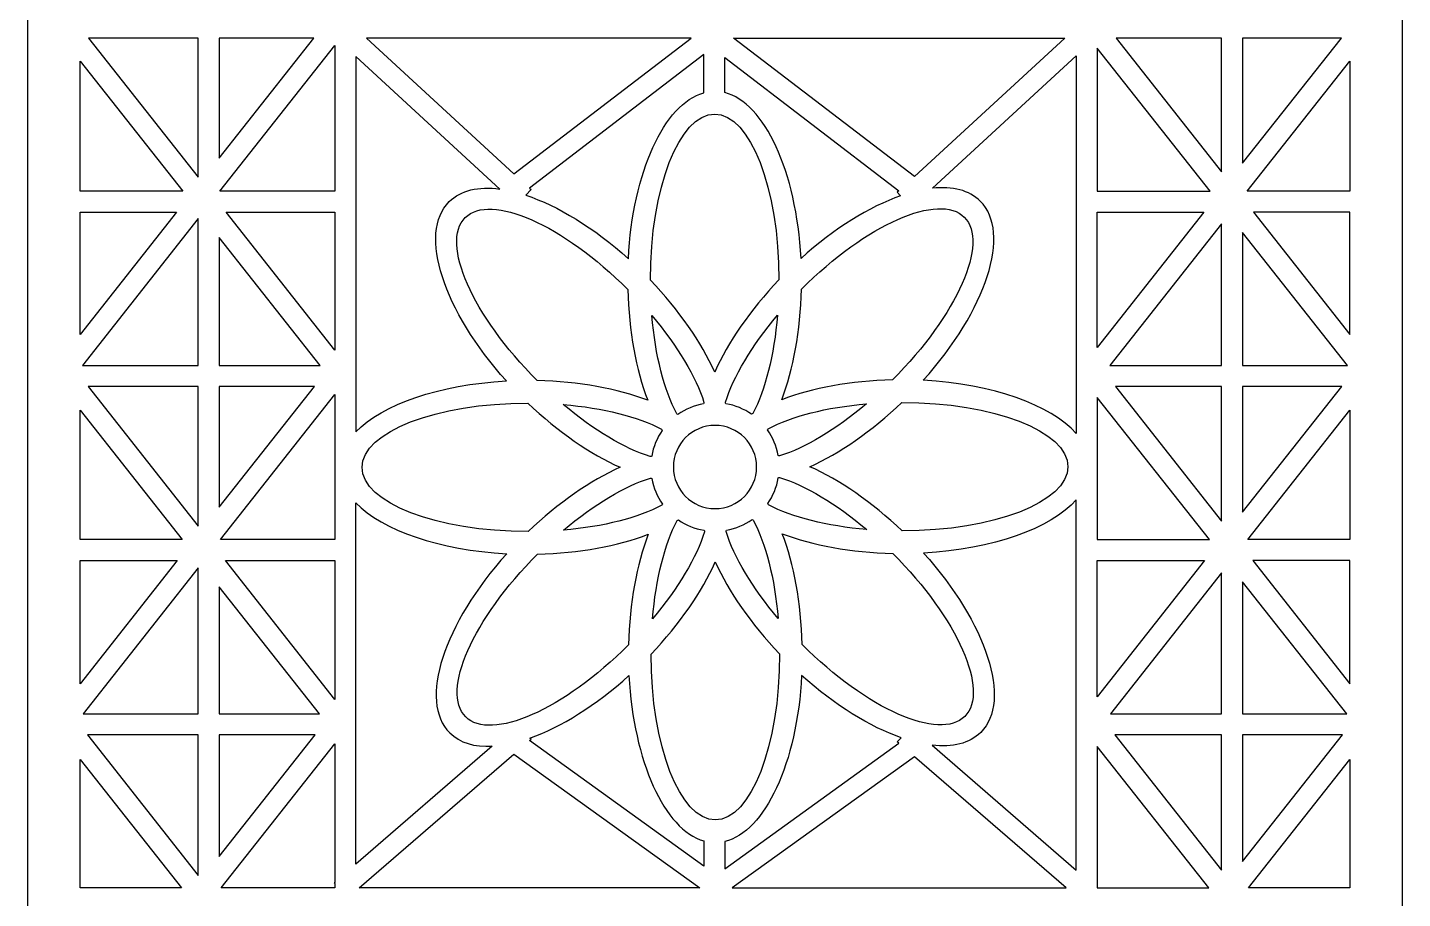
# Model space of a CAD drawing. Header units: centimetres. Extents: x -20.7 to -16.1, y -9 to 9.
# Drawn here: x -20.749 to -16.085, y -5.922 to -2.968 of the extents above; entities that cross this region are included whole.
import ezdxf

# ---------------------------------------------------------------- set-up
doc = ezdxf.new("R2010")
doc.units = ezdxf.units.CM
doc.header["$MEASUREMENT"] = 0
doc.layers.add('layer 1', color=7, linetype='Continuous')

msp = doc.modelspace()

# ---------------------------------------------------------------- linework, layer by layer
at = {"layer": 'layer 1', "color": 250}
for points, knots in [([(-16.08508, 9.00077), (-16.08508, 9.00077), (-16.08508, -9.00021), (-16.08508, -9.00021), (-16.08508, -9.00021), (-16.08508, -9.00021), (-20.7487, -9.00021), (-20.7487, -9.00021), (-20.7487, -9.00021), (-20.7487, -9.00021), (-20.7487, 9.00077), (-20.7487, 9.00077), (-20.7487, 9.00077), (-20.7487, 9.00077), (-16.08508, 9.00077), (-16.08508, 9.00077)], [0, 0, 0, 0, 0.2, 0.2, 0.2, 0.2, 0.4, 0.4, 0.4, 0.4, 0.6, 0.6, 0.6, 0.6, 1, 1, 1, 1]), ([(-20.16947, -3.00384), (-20.16947, -3.00384), (-20.16947, -3.47517), (-20.16947, -3.47517), (-20.16947, -3.47517), (-20.16947, -3.47517), (-20.54132, -3.00384), (-20.54132, -3.00384), (-20.54132, -3.00384), (-20.54132, -3.00384), (-20.16947, -3.00384), (-20.16947, -3.00384)], [0, 0, 0, 0, 0.25, 0.25, 0.25, 0.25, 0.5, 0.5, 0.5, 0.5, 1, 1, 1, 1]), ([(-20.09818, -3.41094), (-20.09818, -3.41094), (-20.09818, -3.00384), (-20.09818, -3.00384), (-20.09818, -3.00384), (-20.09818, -3.00384), (-19.77701, -3.00384), (-19.77701, -3.00384), (-19.77701, -3.00384), (-19.77701, -3.00384), (-20.09818, -3.41094), (-20.09818, -3.41094)], [0, 0, 0, 0, 0.25, 0.25, 0.25, 0.25, 0.5, 0.5, 0.5, 0.5, 1, 1, 1, 1]), ([(-20.096, -3.52328), (-20.096, -3.52328), (-19.70608, -3.52328), (-19.70608, -3.52328), (-19.70608, -3.52328), (-19.70608, -3.52328), (-19.70608, -3.02904), (-19.70608, -3.02904), (-19.70608, -3.02904), (-19.70608, -3.02904), (-20.096, -3.52328), (-20.096, -3.52328)], [0, 0, 0, 0, 0.25, 0.25, 0.25, 0.25, 0.5, 0.5, 0.5, 0.5, 1, 1, 1, 1]), ([(-18.49773, -3.00384), (-18.49773, -3.00384), (-19.09892, -3.46397), (-19.09892, -3.46397), (-19.09892, -3.46397), (-19.09892, -3.46397), (-19.59913, -3.00384), (-19.59913, -3.00384), (-19.59913, -3.00384), (-19.59913, -3.00384), (-18.49773, -3.00384), (-18.49773, -3.00384)], [0, 0, 0, 0, 0.25, 0.25, 0.25, 0.25, 0.5, 0.5, 0.5, 0.5, 1, 1, 1, 1]), ([(-18.35377, -3.00384), (-18.35377, -3.00384), (-17.74026, -3.47339), (-17.74026, -3.47339), (-17.74026, -3.47339), (-17.74026, -3.47339), (-17.2298, -3.00384), (-17.2298, -3.00384), (-17.2298, -3.00384), (-17.2298, -3.00384), (-18.35377, -3.00384), (-18.35377, -3.00384)], [0, 0, 0, 0, 0.25, 0.25, 0.25, 0.25, 0.5, 0.5, 0.5, 0.5, 1, 1, 1, 1]), ([(-16.69849, -3.00384), (-16.69849, -3.00384), (-16.69849, -3.45798), (-16.69849, -3.45798), (-16.69849, -3.45798), (-16.69849, -3.45798), (-17.05678, -3.00384), (-17.05678, -3.00384), (-17.05678, -3.00384), (-17.05678, -3.00384), (-16.92692, -3.00384), (-16.92692, -3.00384), (-16.92692, -3.00384), (-16.92692, -3.00384), (-16.69849, -3.00384), (-16.69849, -3.00384)], [0, 0, 0, 0, 0.2, 0.2, 0.2, 0.2, 0.4, 0.4, 0.4, 0.4, 0.6, 0.6, 0.6, 0.6, 1, 1, 1, 1]), ([(-16.6272, -3.42813), (-16.6272, -3.42813), (-16.6272, -3.00384), (-16.6272, -3.00384), (-16.6272, -3.00384), (-16.6272, -3.00384), (-16.29247, -3.00384), (-16.29247, -3.00384), (-16.29247, -3.00384), (-16.29247, -3.00384), (-16.6272, -3.42813), (-16.6272, -3.42813)], [0, 0, 0, 0, 0.25, 0.25, 0.25, 0.25, 0.5, 0.5, 0.5, 0.5, 1, 1, 1, 1]), ([(-19.63479, -3.06699), (-19.63479, -3.06699), (-19.14676, -3.51591), (-19.14676, -3.51591), (-19.14676, -3.51591), (-19.21893, -3.50638), (-19.27911, -3.51952), (-19.31831, -3.55872), (-19.31831, -3.55872), (-19.42542, -3.66583), (-19.33823, -3.92952), (-19.1243, -4.16688), (-19.1243, -4.16688), (-19.35254, -4.17889), (-19.54431, -4.24627), (-19.63479, -4.33914), (-19.63479, -4.33914), (-19.63479, -4.33914), (-19.63479, -3.06699), (-19.63479, -3.06699)], [0, 0, 0, 0, 0.1666667, 0.1666667, 0.1666667, 0.1666667, 0.3333333, 0.3333333, 0.3333333, 0.3333333, 0.5, 0.5, 0.5, 0.5, 0.6666667, 0.6666667, 0.6666667, 0.6666667, 1, 1, 1, 1]), ([(-19.04617, -3.51249), (-19.04617, -3.51249), (-18.4553, -3.06026), (-18.4553, -3.06026), (-18.4553, -3.06026), (-18.4553, -3.06026), (-18.4553, -3.19001), (-18.4553, -3.19001), (-18.4553, -3.19001), (-18.58953, -3.22684), (-18.69565, -3.45963), (-18.71083, -3.75211), (-18.71083, -3.75211), (-18.82767, -3.64695), (-18.95084, -3.57252), (-19.05854, -3.53684), (-19.05854, -3.53684), (-19.05854, -3.53684), (-19.04068, -3.51755), (-19.04068, -3.51755), (-19.04068, -3.51755), (-19.04068, -3.51755), (-19.04617, -3.51249), (-19.04617, -3.51249)], [0, 0, 0, 0, 0.1428571, 0.1428571, 0.1428571, 0.1428571, 0.2857143, 0.2857143, 0.2857143, 0.2857143, 0.4285714, 0.4285714, 0.4285714, 0.4285714, 0.5714286, 0.5714286, 0.5714286, 0.5714286, 0.7142857, 0.7142857, 0.7142857, 0.7142857, 1, 1, 1, 1]), ([(-17.79301, -3.52192), (-17.79301, -3.52192), (-18.38401, -3.06959), (-18.38401, -3.06959), (-18.38401, -3.06959), (-18.38401, -3.06959), (-18.38401, -3.18912), (-18.38401, -3.18912), (-18.38401, -3.18912), (-18.24834, -3.22293), (-18.14067, -3.45672), (-18.12518, -3.75119), (-18.12518, -3.75119), (-18.01197, -3.64915), (-17.89277, -3.57597), (-17.78743, -3.53894), (-17.78743, -3.53894), (-17.78743, -3.53894), (-17.79851, -3.52697), (-17.79851, -3.52697), (-17.79851, -3.52697), (-17.79851, -3.52697), (-17.79301, -3.52192), (-17.79301, -3.52192)], [0, 0, 0, 0, 0.1428571, 0.1428571, 0.1428571, 0.1428571, 0.2857143, 0.2857143, 0.2857143, 0.2857143, 0.4285714, 0.4285714, 0.4285714, 0.4285714, 0.5714286, 0.5714286, 0.5714286, 0.5714286, 0.7142857, 0.7142857, 0.7142857, 0.7142857, 1, 1, 1, 1]), ([(-17.19174, -3.06478), (-17.19174, -3.06478), (-17.6793, -3.51326), (-17.6793, -3.51326), (-17.6793, -3.51326), (-17.61124, -3.50602), (-17.55452, -3.51967), (-17.51702, -3.55718), (-17.51702, -3.55718), (-17.41001, -3.66419), (-17.49693, -3.92747), (-17.7104, -4.16465), (-17.7104, -4.16465), (-17.47547, -4.17685), (-17.27903, -4.24772), (-17.19174, -4.3447), (-17.19174, -4.3447), (-17.19174, -4.3447), (-17.19174, -3.06478), (-17.19174, -3.06478)], [0, 0, 0, 0, 0.1666667, 0.1666667, 0.1666667, 0.1666667, 0.3333333, 0.3333333, 0.3333333, 0.3333333, 0.5, 0.5, 0.5, 0.5, 0.6666667, 0.6666667, 0.6666667, 0.6666667, 1, 1, 1, 1]), ([(-17.12045, -3.03824), (-17.12045, -3.03824), (-16.73779, -3.52328), (-16.73779, -3.52328), (-16.73779, -3.52328), (-16.73779, -3.52328), (-17.12045, -3.52328), (-17.12045, -3.52328), (-17.12045, -3.52328), (-17.12045, -3.52328), (-17.12045, -3.03824), (-17.12045, -3.03824)], [0, 0, 0, 0, 0.25, 0.25, 0.25, 0.25, 0.5, 0.5, 0.5, 0.5, 1, 1, 1, 1]), ([(-20.57047, -3.52328), (-20.57047, -3.52328), (-20.22233, -3.52328), (-20.22233, -3.52328), (-20.22233, -3.52328), (-20.22233, -3.52328), (-20.57047, -3.08198), (-20.57047, -3.08198), (-20.57047, -3.08198), (-20.57047, -3.08198), (-20.57047, -3.52328), (-20.57047, -3.52328)], [0, 0, 0, 0, 0.25, 0.25, 0.25, 0.25, 0.5, 0.5, 0.5, 0.5, 1, 1, 1, 1]), ([(-16.26331, -3.08199), (-16.26331, -3.08199), (-16.61146, -3.52328), (-16.61146, -3.52328), (-16.61146, -3.52328), (-16.61146, -3.52328), (-16.26331, -3.52328), (-16.26331, -3.52328), (-16.26331, -3.52328), (-16.26331, -3.52328), (-16.26331, -3.08199), (-16.26331, -3.08199)], [0, 0, 0, 0, 0.25, 0.25, 0.25, 0.25, 0.5, 0.5, 0.5, 0.5, 1, 1, 1, 1]), ([(-18.63598, -3.82472), (-18.53776, -3.92736), (-18.46322, -4.03652), (-18.41799, -4.13693), (-18.41799, -4.13693), (-18.37295, -4.03631), (-18.2984, -3.92682), (-18.19999, -3.82385), (-18.19999, -3.82385), (-18.20012, -3.51334), (-18.29769, -3.26164), (-18.41798, -3.26164), (-18.41798, -3.26164), (-18.53836, -3.26164), (-18.63598, -3.51368), (-18.63598, -3.82447), (-18.63598, -3.82447), (-18.63598, -3.82447), (-18.63598, -3.82472), (-18.63598, -3.82472)], [0, 0, 0, 0, 0.1666667, 0.1666667, 0.1666667, 0.1666667, 0.3333333, 0.3333333, 0.3333333, 0.3333333, 0.5, 0.5, 0.5, 0.5, 0.6666667, 0.6666667, 0.6666667, 0.6666667, 1, 1, 1, 1]), ([(-19.02002, -4.1653), (-18.87801, -4.16842), (-18.74811, -4.1929), (-18.64513, -4.23192), (-18.64513, -4.23192), (-18.68442, -4.12892), (-18.70913, -3.99878), (-18.71236, -3.85639), (-18.71236, -3.85639), (-18.93201, -3.63692), (-19.17898, -3.52793), (-19.26404, -3.61299), (-19.26404, -3.61299), (-19.34916, -3.69811), (-19.23997, -3.94535), (-19.02021, -4.16511), (-19.02021, -4.16511), (-19.02021, -4.16511), (-19.02002, -4.1653), (-19.02002, -4.1653)], [0, 0, 0, 0, 0.1666667, 0.1666667, 0.1666667, 0.1666667, 0.3333333, 0.3333333, 0.3333333, 0.3333333, 0.5, 0.5, 0.5, 0.5, 0.6666667, 0.6666667, 0.6666667, 0.6666667, 1, 1, 1, 1]), ([(-18.12359, -3.85547), (-18.12672, -3.99748), (-18.15119, -4.12738), (-18.19021, -4.23036), (-18.19021, -4.23036), (-18.08721, -4.19107), (-17.95708, -4.16636), (-17.81468, -4.16313), (-17.81468, -4.16313), (-17.59522, -3.94348), (-17.48623, -3.69651), (-17.57129, -3.61145), (-17.57129, -3.61145), (-17.6564, -3.52633), (-17.90365, -3.63552), (-18.12341, -3.85528), (-18.12341, -3.85528), (-18.12341, -3.85528), (-18.12359, -3.85547), (-18.12359, -3.85547)], [0, 0, 0, 0, 0.1666667, 0.1666667, 0.1666667, 0.1666667, 0.3333333, 0.3333333, 0.3333333, 0.3333333, 0.5, 0.5, 0.5, 0.5, 0.6666667, 0.6666667, 0.6666667, 0.6666667, 1, 1, 1, 1]), ([(-20.24305, -3.59457), (-20.24305, -3.59457), (-20.57047, -3.59457), (-20.57047, -3.59457), (-20.57047, -3.59457), (-20.57047, -3.59457), (-20.57047, -4.00959), (-20.57047, -4.00959), (-20.57047, -4.00959), (-20.57047, -4.00959), (-20.24305, -3.59457), (-20.24305, -3.59457)], [0, 0, 0, 0, 0.25, 0.25, 0.25, 0.25, 0.5, 0.5, 0.5, 0.5, 1, 1, 1, 1]), ([(-20.16947, -3.61641), (-20.16947, -3.61641), (-20.16947, -4.114), (-20.16947, -4.114), (-20.16947, -4.114), (-20.16947, -4.114), (-20.56204, -4.114), (-20.56204, -4.114), (-20.56204, -4.114), (-20.56204, -4.114), (-20.16947, -3.61641), (-20.16947, -3.61641)], [0, 0, 0, 0, 0.25, 0.25, 0.25, 0.25, 0.5, 0.5, 0.5, 0.5, 1, 1, 1, 1]), ([(-19.70608, -3.59457), (-19.70608, -3.59457), (-20.07528, -3.59457), (-20.07528, -3.59457), (-20.07528, -3.59457), (-20.07528, -3.59457), (-19.70608, -4.06254), (-19.70608, -4.06254), (-19.70608, -4.06254), (-19.70608, -4.06254), (-19.70608, -3.59457), (-19.70608, -3.59457)], [0, 0, 0, 0, 0.25, 0.25, 0.25, 0.25, 0.5, 0.5, 0.5, 0.5, 1, 1, 1, 1]), ([(-17.12045, -4.05334), (-17.12045, -4.05334), (-16.75851, -3.59457), (-16.75851, -3.59457), (-16.75851, -3.59457), (-16.75851, -3.59457), (-17.12045, -3.59457), (-17.12045, -3.59457), (-17.12045, -3.59457), (-17.12045, -3.59457), (-17.12045, -4.05334), (-17.12045, -4.05334)], [0, 0, 0, 0, 0.25, 0.25, 0.25, 0.25, 0.5, 0.5, 0.5, 0.5, 1, 1, 1, 1]), ([(-16.69849, -3.6336), (-16.69849, -3.6336), (-16.69849, -4.114), (-16.69849, -4.114), (-16.69849, -4.114), (-16.69849, -4.114), (-17.0775, -4.114), (-17.0775, -4.114), (-17.0775, -4.114), (-17.0775, -4.114), (-16.69849, -3.6336), (-16.69849, -3.6336)], [0, 0, 0, 0, 0.25, 0.25, 0.25, 0.25, 0.5, 0.5, 0.5, 0.5, 1, 1, 1, 1]), ([(-16.26331, -4.00959), (-16.26331, -4.00959), (-16.59074, -3.59457), (-16.59074, -3.59457), (-16.59074, -3.59457), (-16.59074, -3.59457), (-16.26331, -3.59457), (-16.26331, -3.59457), (-16.26331, -3.59457), (-16.26331, -3.59457), (-16.26331, -4.00959), (-16.26331, -4.00959)], [0, 0, 0, 0, 0.25, 0.25, 0.25, 0.25, 0.5, 0.5, 0.5, 0.5, 1, 1, 1, 1]), ([(-20.09818, -4.114), (-20.09818, -4.114), (-20.09818, -3.68063), (-20.09818, -3.68063), (-20.09818, -3.68063), (-20.09818, -3.68063), (-19.75629, -4.114), (-19.75629, -4.114), (-19.75629, -4.114), (-19.75629, -4.114), (-20.09818, -4.114), (-20.09818, -4.114)], [0, 0, 0, 0, 0.25, 0.25, 0.25, 0.25, 0.5, 0.5, 0.5, 0.5, 1, 1, 1, 1]), ([(-16.6272, -4.114), (-16.6272, -4.114), (-16.6272, -3.66344), (-16.6272, -3.66344), (-16.6272, -3.66344), (-16.6272, -3.66344), (-16.27175, -4.114), (-16.27175, -4.114), (-16.27175, -4.114), (-16.27175, -4.114), (-16.6272, -4.114), (-16.6272, -4.114)], [0, 0, 0, 0, 0.25, 0.25, 0.25, 0.25, 0.5, 0.5, 0.5, 0.5, 1, 1, 1, 1]), ([(-18.54276, -4.28079), (-18.51722, -4.26268), (-18.48761, -4.24993), (-18.45558, -4.24418), (-18.45558, -4.24418), (-18.45519, -4.2426), (-18.4548, -4.24101), (-18.45439, -4.23942), (-18.45439, -4.23942), (-18.48133, -4.15338), (-18.543, -4.0488), (-18.63097, -3.94475), (-18.63097, -3.94475), (-18.61949, -4.08088), (-18.58891, -4.19861), (-18.54686, -4.27834), (-18.54686, -4.27834), (-18.54548, -4.27915), (-18.54412, -4.27997), (-18.54276, -4.28079)], [0, 0, 0, 0, 0.1666667, 0.1666667, 0.1666667, 0.1666667, 0.3333333, 0.3333333, 0.3333333, 0.3333333, 0.5, 0.5, 0.5, 0.5, 0.6666667, 0.6666667, 0.6666667, 0.6666667, 1, 1, 1, 1]), ([(-18.38016, -4.24385), (-18.34807, -4.24931), (-18.31836, -4.26178), (-18.29268, -4.27964), (-18.29268, -4.27964), (-18.29127, -4.27879), (-18.28985, -4.27793), (-18.28842, -4.27708), (-18.28842, -4.27708), (-18.24663, -4.1972), (-18.21629, -4.07964), (-18.20492, -3.94387), (-18.20492, -3.94387), (-18.29306, -4.04825), (-18.35469, -4.15312), (-18.38133, -4.23924), (-18.38133, -4.23924), (-18.38093, -4.24078), (-18.38054, -4.24232), (-18.38016, -4.24385)], [0, 0, 0, 0, 0.1666667, 0.1666667, 0.1666667, 0.1666667, 0.3333333, 0.3333333, 0.3333333, 0.3333333, 0.5, 0.5, 0.5, 0.5, 0.6666667, 0.6666667, 0.6666667, 0.6666667, 1, 1, 1, 1]), ([(-20.16947, -4.18529), (-20.16947, -4.18529), (-20.16947, -4.65933), (-20.16947, -4.65933), (-20.16947, -4.65933), (-20.16947, -4.65933), (-20.54346, -4.18529), (-20.54346, -4.18529), (-20.54346, -4.18529), (-20.54346, -4.18529), (-20.16947, -4.18529), (-20.16947, -4.18529)], [0, 0, 0, 0, 0.25, 0.25, 0.25, 0.25, 0.5, 0.5, 0.5, 0.5, 1, 1, 1, 1]), ([(-20.09818, -4.59511), (-20.09818, -4.59511), (-20.09818, -4.18529), (-20.09818, -4.18529), (-20.09818, -4.18529), (-20.09818, -4.18529), (-19.77487, -4.18529), (-19.77487, -4.18529), (-19.77487, -4.18529), (-19.77487, -4.18529), (-20.09818, -4.59511), (-20.09818, -4.59511)], [0, 0, 0, 0, 0.25, 0.25, 0.25, 0.25, 0.5, 0.5, 0.5, 0.5, 1, 1, 1, 1]), ([(-16.69849, -4.18529), (-16.69849, -4.18529), (-16.69849, -4.64214), (-16.69849, -4.64214), (-16.69849, -4.64214), (-16.69849, -4.64214), (-17.05892, -4.18529), (-17.05892, -4.18529), (-17.05892, -4.18529), (-17.05892, -4.18529), (-16.69849, -4.18529), (-16.69849, -4.18529)], [0, 0, 0, 0, 0.25, 0.25, 0.25, 0.25, 0.5, 0.5, 0.5, 0.5, 1, 1, 1, 1]), ([(-16.6272, -4.6123), (-16.6272, -4.6123), (-16.6272, -4.18529), (-16.6272, -4.18529), (-16.6272, -4.18529), (-16.6272, -4.18529), (-16.29032, -4.18529), (-16.29032, -4.18529), (-16.29032, -4.18529), (-16.29032, -4.18529), (-16.6272, -4.6123), (-16.6272, -4.6123)], [0, 0, 0, 0, 0.25, 0.25, 0.25, 0.25, 0.5, 0.5, 0.5, 0.5, 1, 1, 1, 1]), ([(-20.09386, -4.70473), (-20.09386, -4.70473), (-19.70608, -4.70473), (-19.70608, -4.70473), (-19.70608, -4.70473), (-19.70608, -4.70473), (-19.70608, -4.2132), (-19.70608, -4.2132), (-19.70608, -4.2132), (-19.70608, -4.2132), (-20.09386, -4.70473), (-20.09386, -4.70473)], [0, 0, 0, 0, 0.25, 0.25, 0.25, 0.25, 0.5, 0.5, 0.5, 0.5, 1, 1, 1, 1]), ([(-19.05077, -4.67768), (-18.94813, -4.57947), (-18.83897, -4.50492), (-18.73856, -4.4597), (-18.73856, -4.4597), (-18.83918, -4.41466), (-18.94867, -4.34011), (-19.05165, -4.2417), (-19.05165, -4.2417), (-19.36215, -4.24183), (-19.61385, -4.3394), (-19.61385, -4.45969), (-19.61385, -4.45969), (-19.61385, -4.58006), (-19.36181, -4.67768), (-19.05102, -4.67768), (-19.05102, -4.67768), (-19.05102, -4.67768), (-19.05077, -4.67768), (-19.05077, -4.67768)], [0, 0, 0, 0, 0.1666667, 0.1666667, 0.1666667, 0.1666667, 0.3333333, 0.3333333, 0.3333333, 0.3333333, 0.5, 0.5, 0.5, 0.5, 0.6666667, 0.6666667, 0.6666667, 0.6666667, 1, 1, 1, 1]), ([(-18.09521, -4.45747), (-17.9946, -4.50253), (-17.8851, -4.5771), (-17.78214, -4.6755), (-17.78214, -4.6755), (-17.47164, -4.67537), (-17.21993, -4.5778), (-17.21993, -4.45751), (-17.21993, -4.45751), (-17.21993, -4.33713), (-17.47197, -4.23951), (-17.78276, -4.23951), (-17.78276, -4.23951), (-17.78276, -4.23951), (-17.78302, -4.23951), (-17.78302, -4.23951), (-17.78302, -4.23951), (-17.88565, -4.33773), (-17.99481, -4.41225), (-18.09521, -4.45747)], [0, 0, 0, 0, 0.1666667, 0.1666667, 0.1666667, 0.1666667, 0.3333333, 0.3333333, 0.3333333, 0.3333333, 0.5, 0.5, 0.5, 0.5, 0.6666667, 0.6666667, 0.6666667, 0.6666667, 1, 1, 1, 1]), ([(-17.12045, -4.2224), (-17.12045, -4.2224), (-16.73993, -4.70473), (-16.73993, -4.70473), (-16.73993, -4.70473), (-16.73993, -4.70473), (-17.12045, -4.70473), (-17.12045, -4.70473), (-17.12045, -4.70473), (-17.12045, -4.70473), (-17.12045, -4.2224), (-17.12045, -4.2224)], [0, 0, 0, 0, 0.25, 0.25, 0.25, 0.25, 0.5, 0.5, 0.5, 0.5, 1, 1, 1, 1]), ([(-20.57047, -4.70473), (-20.57047, -4.70473), (-20.22447, -4.70473), (-20.22447, -4.70473), (-20.22447, -4.70473), (-20.22447, -4.70473), (-20.57047, -4.26615), (-20.57047, -4.26615), (-20.57047, -4.26615), (-20.57047, -4.26615), (-20.57047, -4.70473), (-20.57047, -4.70473)], [0, 0, 0, 0, 0.25, 0.25, 0.25, 0.25, 0.5, 0.5, 0.5, 0.5, 1, 1, 1, 1]), ([(-18.63164, -4.42187), (-18.62618, -4.38978), (-18.61371, -4.36006), (-18.59584, -4.33438), (-18.59584, -4.33438), (-18.5967, -4.33297), (-18.59755, -4.33156), (-18.5984, -4.33013), (-18.5984, -4.33013), (-18.67829, -4.28834), (-18.79585, -4.258), (-18.93162, -4.24663), (-18.93162, -4.24663), (-18.82724, -4.33477), (-18.72237, -4.39639), (-18.63626, -4.42304), (-18.63626, -4.42304), (-18.63471, -4.42264), (-18.63317, -4.42225), (-18.63164, -4.42187)], [0, 0, 0, 0, 0.1666667, 0.1666667, 0.1666667, 0.1666667, 0.3333333, 0.3333333, 0.3333333, 0.3333333, 0.5, 0.5, 0.5, 0.5, 0.6666667, 0.6666667, 0.6666667, 0.6666667, 1, 1, 1, 1]), ([(-18.23908, -4.33274), (-18.22097, -4.35827), (-18.20823, -4.38786), (-18.20248, -4.41988), (-18.20248, -4.41988), (-18.20089, -4.42027), (-18.1993, -4.42066), (-18.1977, -4.42107), (-18.1977, -4.42107), (-18.11166, -4.39414), (-18.0071, -4.3325), (-17.90305, -4.24452), (-17.90305, -4.24452), (-18.03918, -4.25601), (-18.1569, -4.28659), (-18.23664, -4.32863), (-18.23664, -4.32863), (-18.23745, -4.33001), (-18.23826, -4.33138), (-18.23908, -4.33274)], [0, 0, 0, 0, 0.1666667, 0.1666667, 0.1666667, 0.1666667, 0.3333333, 0.3333333, 0.3333333, 0.3333333, 0.5, 0.5, 0.5, 0.5, 0.6666667, 0.6666667, 0.6666667, 0.6666667, 1, 1, 1, 1]), ([(-16.26331, -4.26615), (-16.26331, -4.26615), (-16.60932, -4.70473), (-16.60932, -4.70473), (-16.60932, -4.70473), (-16.60932, -4.70473), (-16.26331, -4.70473), (-16.26331, -4.70473), (-16.26331, -4.70473), (-16.26331, -4.70473), (-16.26331, -4.26615), (-16.26331, -4.26615)], [0, 0, 0, 0, 0.25, 0.25, 0.25, 0.25, 0.5, 0.5, 0.5, 0.5, 1, 1, 1, 1]), ([(-18.2758, -4.4586), (-18.2758, -4.53651), (-18.33898, -4.59969), (-18.41689, -4.59969), (-18.41689, -4.59969), (-18.4948, -4.59969), (-18.55799, -4.53651), (-18.55799, -4.4586), (-18.55799, -4.4586), (-18.55799, -4.38069), (-18.4948, -4.3175), (-18.41689, -4.3175), (-18.41689, -4.3175), (-18.33898, -4.3175), (-18.2758, -4.38069), (-18.2758, -4.4586)], [0, 0, 0, 0, 0.2, 0.2, 0.2, 0.2, 0.4, 0.4, 0.4, 0.4, 0.6, 0.6, 0.6, 0.6, 1, 1, 1, 1]), ([(-18.5947, -4.58446), (-18.61282, -4.55892), (-18.62557, -4.52931), (-18.63131, -4.49727), (-18.63131, -4.49727), (-18.63289, -4.49689), (-18.63447, -4.4965), (-18.63605, -4.49609), (-18.63605, -4.49609), (-18.7221, -4.52303), (-18.82669, -4.5847), (-18.93074, -4.67268), (-18.93074, -4.67268), (-18.79461, -4.66119), (-18.67688, -4.63062), (-18.59715, -4.58856), (-18.59715, -4.58856), (-18.59634, -4.58719), (-18.59552, -4.58582), (-18.5947, -4.58446)], [0, 0, 0, 0, 0.1666667, 0.1666667, 0.1666667, 0.1666667, 0.3333333, 0.3333333, 0.3333333, 0.3333333, 0.5, 0.5, 0.5, 0.5, 0.6666667, 0.6666667, 0.6666667, 0.6666667, 1, 1, 1, 1]), ([(-18.20214, -4.49529), (-18.20759, -4.52739), (-18.22006, -4.5571), (-18.23792, -4.58279), (-18.23792, -4.58279), (-18.23706, -4.58421), (-18.23621, -4.58563), (-18.23536, -4.58706), (-18.23536, -4.58706), (-18.15547, -4.62886), (-18.03793, -4.65921), (-17.90216, -4.67058), (-17.90216, -4.67058), (-18.00655, -4.58243), (-18.11143, -4.52079), (-18.19756, -4.49413), (-18.19756, -4.49413), (-18.19909, -4.49453), (-18.20062, -4.49492), (-18.20214, -4.49529)], [0, 0, 0, 0, 0.1666667, 0.1666667, 0.1666667, 0.1666667, 0.3333333, 0.3333333, 0.3333333, 0.3333333, 0.5, 0.5, 0.5, 0.5, 0.6666667, 0.6666667, 0.6666667, 0.6666667, 1, 1, 1, 1]), ([(-17.19174, -5.82542), (-17.19174, -5.82542), (-17.68084, -5.40205), (-17.68084, -5.40205), (-17.68084, -5.40205), (-17.61141, -5.41005), (-17.55355, -5.39655), (-17.51547, -5.35847), (-17.51547, -5.35847), (-17.40836, -5.25136), (-17.49555, -4.98767), (-17.70948, -4.75031), (-17.70948, -4.75031), (-17.47496, -4.73797), (-17.27892, -4.66716), (-17.19174, -4.57031), (-17.19174, -4.57031), (-17.19174, -4.57031), (-17.19174, -5.82542), (-17.19174, -5.82542)], [0, 0, 0, 0, 0.1666667, 0.1666667, 0.1666667, 0.1666667, 0.3333333, 0.3333333, 0.3333333, 0.3333333, 0.5, 0.5, 0.5, 0.5, 0.6666667, 0.6666667, 0.6666667, 0.6666667, 1, 1, 1, 1]), ([(-19.63479, -5.80559), (-19.63479, -5.80559), (-19.17242, -5.40537), (-19.17242, -5.40537), (-19.17242, -5.40537), (-19.2325, -5.40854), (-19.28261, -5.39418), (-19.31677, -5.36002), (-19.31677, -5.36002), (-19.42378, -5.25301), (-19.33686, -4.98972), (-19.12338, -4.75254), (-19.12338, -4.75254), (-19.35202, -4.74067), (-19.54419, -4.67323), (-19.63479, -4.58023), (-19.63479, -4.58023), (-19.63479, -4.58023), (-19.63479, -5.80559), (-19.63479, -5.80559)], [0, 0, 0, 0, 0.1666667, 0.1666667, 0.1666667, 0.1666667, 0.3333333, 0.3333333, 0.3333333, 0.3333333, 0.5, 0.5, 0.5, 0.5, 0.6666667, 0.6666667, 0.6666667, 0.6666667, 1, 1, 1, 1]), ([(-18.45362, -4.67334), (-18.48571, -4.66789), (-18.51542, -4.65541), (-18.5411, -4.63755), (-18.5411, -4.63755), (-18.54251, -4.63841), (-18.54393, -4.63927), (-18.54537, -4.64012), (-18.54537, -4.64012), (-18.58716, -4.72001), (-18.61749, -4.83756), (-18.62886, -4.97332), (-18.62886, -4.97332), (-18.54072, -4.86894), (-18.4791, -4.76408), (-18.45245, -4.67796), (-18.45245, -4.67796), (-18.45285, -4.67642), (-18.45324, -4.67488), (-18.45362, -4.67334)], [0, 0, 0, 0, 0.1666667, 0.1666667, 0.1666667, 0.1666667, 0.3333333, 0.3333333, 0.3333333, 0.3333333, 0.5, 0.5, 0.5, 0.5, 0.6666667, 0.6666667, 0.6666667, 0.6666667, 1, 1, 1, 1]), ([(-18.29094, -4.63635), (-18.31649, -4.65449), (-18.34612, -4.66726), (-18.37819, -4.67301), (-18.37819, -4.67301), (-18.37857, -4.6746), (-18.37897, -4.6762), (-18.37938, -4.6778), (-18.37938, -4.6778), (-18.35244, -4.76384), (-18.29077, -4.86841), (-18.2028, -4.97245), (-18.2028, -4.97245), (-18.2143, -4.83625), (-18.2449, -4.71845), (-18.28699, -4.6387), (-18.28699, -4.6387), (-18.28831, -4.63792), (-18.28963, -4.63713), (-18.29094, -4.63635)], [0, 0, 0, 0, 0.1666667, 0.1666667, 0.1666667, 0.1666667, 0.3333333, 0.3333333, 0.3333333, 0.3333333, 0.5, 0.5, 0.5, 0.5, 0.6666667, 0.6666667, 0.6666667, 0.6666667, 1, 1, 1, 1]), ([(-18.71019, -5.06173), (-18.70707, -4.91971), (-18.68259, -4.78982), (-18.64357, -4.68684), (-18.64357, -4.68684), (-18.74657, -4.72613), (-18.87671, -4.75083), (-19.0191, -4.75406), (-19.0191, -4.75406), (-19.23857, -4.97371), (-19.34756, -5.22069), (-19.2625, -5.30575), (-19.2625, -5.30575), (-19.17738, -5.39086), (-18.93014, -5.28167), (-18.71038, -5.06191), (-18.71038, -5.06191), (-18.71038, -5.06191), (-18.71019, -5.06173), (-18.71019, -5.06173)], [0, 0, 0, 0, 0.1666667, 0.1666667, 0.1666667, 0.1666667, 0.3333333, 0.3333333, 0.3333333, 0.3333333, 0.5, 0.5, 0.5, 0.5, 0.6666667, 0.6666667, 0.6666667, 0.6666667, 1, 1, 1, 1]), ([(-17.81376, -4.7519), (-17.95581, -4.74878), (-18.08569, -4.72428), (-18.18864, -4.68523), (-18.18864, -4.68523), (-18.14935, -4.78824), (-18.12465, -4.91841), (-18.12142, -5.06081), (-18.12142, -5.06081), (-17.90177, -5.28027), (-17.6548, -5.38926), (-17.56974, -5.3042), (-17.56974, -5.3042), (-17.48463, -5.21909), (-17.59382, -4.97184), (-17.81358, -4.75208), (-17.81358, -4.75208), (-17.81358, -4.75208), (-17.81376, -4.7519), (-17.81376, -4.7519)], [0, 0, 0, 0, 0.1666667, 0.1666667, 0.1666667, 0.1666667, 0.3333333, 0.3333333, 0.3333333, 0.3333333, 0.5, 0.5, 0.5, 0.5, 0.6666667, 0.6666667, 0.6666667, 0.6666667, 1, 1, 1, 1]), ([(-20.24091, -4.77602), (-20.24091, -4.77602), (-20.57047, -4.77602), (-20.57047, -4.77602), (-20.57047, -4.77602), (-20.57047, -4.77602), (-20.57047, -5.19376), (-20.57047, -5.19376), (-20.57047, -5.19376), (-20.57047, -5.19376), (-20.24091, -4.77602), (-20.24091, -4.77602)], [0, 0, 0, 0, 0.25, 0.25, 0.25, 0.25, 0.5, 0.5, 0.5, 0.5, 1, 1, 1, 1]), ([(-20.16947, -4.80057), (-20.16947, -4.80057), (-20.16947, -5.29545), (-20.16947, -5.29545), (-20.16947, -5.29545), (-20.16947, -5.29545), (-20.5599, -5.29545), (-20.5599, -5.29545), (-20.5599, -5.29545), (-20.5599, -5.29545), (-20.16947, -4.80057), (-20.16947, -4.80057)], [0, 0, 0, 0, 0.25, 0.25, 0.25, 0.25, 0.5, 0.5, 0.5, 0.5, 1, 1, 1, 1]), ([(-19.70608, -4.77602), (-19.70608, -4.77602), (-20.07742, -4.77602), (-20.07742, -4.77602), (-20.07742, -4.77602), (-20.07742, -4.77602), (-19.70608, -5.24671), (-19.70608, -5.24671), (-19.70608, -5.24671), (-19.70608, -5.24671), (-19.70608, -4.77602), (-19.70608, -4.77602)], [0, 0, 0, 0, 0.25, 0.25, 0.25, 0.25, 0.5, 0.5, 0.5, 0.5, 1, 1, 1, 1]), ([(-18.19781, -5.09247), (-18.29602, -4.98984), (-18.37056, -4.88068), (-18.41579, -4.78027), (-18.41579, -4.78027), (-18.46084, -4.88088), (-18.53539, -4.99038), (-18.63379, -5.09334), (-18.63379, -5.09334), (-18.63366, -5.40385), (-18.5361, -5.65556), (-18.4158, -5.65556), (-18.4158, -5.65556), (-18.29543, -5.65556), (-18.19781, -5.40352), (-18.19781, -5.09273), (-18.19781, -5.09273), (-18.19781, -5.09273), (-18.19781, -5.09247), (-18.19781, -5.09247)], [0, 0, 0, 0, 0.1666667, 0.1666667, 0.1666667, 0.1666667, 0.3333333, 0.3333333, 0.3333333, 0.3333333, 0.5, 0.5, 0.5, 0.5, 0.6666667, 0.6666667, 0.6666667, 0.6666667, 1, 1, 1, 1]), ([(-17.12045, -5.23751), (-17.12045, -5.23751), (-16.75637, -4.77602), (-16.75637, -4.77602), (-16.75637, -4.77602), (-16.75637, -4.77602), (-17.12045, -4.77602), (-17.12045, -4.77602), (-17.12045, -4.77602), (-17.12045, -4.77602), (-17.12045, -5.23751), (-17.12045, -5.23751)], [0, 0, 0, 0, 0.25, 0.25, 0.25, 0.25, 0.5, 0.5, 0.5, 0.5, 1, 1, 1, 1]), ([(-16.26331, -5.19376), (-16.26331, -5.19376), (-16.59288, -4.77602), (-16.59288, -4.77602), (-16.59288, -4.77602), (-16.59288, -4.77602), (-16.26331, -4.77602), (-16.26331, -4.77602), (-16.26331, -4.77602), (-16.26331, -4.77602), (-16.26331, -5.19376), (-16.26331, -5.19376)], [0, 0, 0, 0, 0.25, 0.25, 0.25, 0.25, 0.5, 0.5, 0.5, 0.5, 1, 1, 1, 1]), ([(-16.69849, -4.81776), (-16.69849, -4.81776), (-16.69849, -5.29545), (-16.69849, -5.29545), (-16.69849, -5.29545), (-16.69849, -5.29545), (-17.07536, -5.29545), (-17.07536, -5.29545), (-17.07536, -5.29545), (-17.07536, -5.29545), (-16.69849, -4.81776), (-16.69849, -4.81776)], [0, 0, 0, 0, 0.25, 0.25, 0.25, 0.25, 0.5, 0.5, 0.5, 0.5, 1, 1, 1, 1]), ([(-16.6272, -5.29545), (-16.6272, -5.29545), (-16.6272, -4.84761), (-16.6272, -4.84761), (-16.6272, -4.84761), (-16.6272, -4.84761), (-16.27389, -5.29545), (-16.27389, -5.29545), (-16.27389, -5.29545), (-16.27389, -5.29545), (-16.6272, -5.29545), (-16.6272, -5.29545)], [0, 0, 0, 0, 0.25, 0.25, 0.25, 0.25, 0.5, 0.5, 0.5, 0.5, 1, 1, 1, 1]), ([(-20.09818, -5.29545), (-20.09818, -5.29545), (-20.09818, -4.8648), (-20.09818, -4.8648), (-20.09818, -4.8648), (-20.09818, -4.8648), (-19.75843, -5.29545), (-19.75843, -5.29545), (-19.75843, -5.29545), (-19.75843, -5.29545), (-20.09818, -5.29545), (-20.09818, -5.29545)], [0, 0, 0, 0, 0.25, 0.25, 0.25, 0.25, 0.5, 0.5, 0.5, 0.5, 1, 1, 1, 1]), ([(-19.04617, -5.38637), (-19.04617, -5.38637), (-18.4553, -5.81192), (-18.4553, -5.81192), (-18.4553, -5.81192), (-18.4553, -5.81192), (-18.4553, -5.72657), (-18.4553, -5.72657), (-18.4553, -5.72657), (-18.58836, -5.68787), (-18.69333, -5.45647), (-18.70861, -5.16601), (-18.70861, -5.16601), (-18.82119, -5.26747), (-18.93968, -5.34041), (-19.04459, -5.37764), (-19.04459, -5.37764), (-19.04459, -5.37764), (-19.04068, -5.38161), (-19.04068, -5.38161), (-19.04068, -5.38161), (-19.04068, -5.38161), (-19.04617, -5.38637), (-19.04617, -5.38637)], [0, 0, 0, 0, 0.1428571, 0.1428571, 0.1428571, 0.1428571, 0.2857143, 0.2857143, 0.2857143, 0.2857143, 0.4285714, 0.4285714, 0.4285714, 0.4285714, 0.5714286, 0.5714286, 0.5714286, 0.5714286, 0.7142857, 0.7142857, 0.7142857, 0.7142857, 1, 1, 1, 1]), ([(-17.79301, -5.39524), (-17.79301, -5.39524), (-18.38401, -5.82088), (-18.38401, -5.82088), (-18.38401, -5.82088), (-18.38401, -5.82088), (-18.38401, -5.72858), (-18.38401, -5.72858), (-18.38401, -5.72858), (-18.24717, -5.69671), (-18.13834, -5.46156), (-18.12295, -5.16508), (-18.12295, -5.16508), (-18.0097, -5.26702), (-17.8905, -5.34007), (-17.7852, -5.37696), (-17.7852, -5.37696), (-17.7852, -5.37696), (-17.79851, -5.39048), (-17.79851, -5.39048), (-17.79851, -5.39048), (-17.79851, -5.39048), (-17.79301, -5.39524), (-17.79301, -5.39524)], [0, 0, 0, 0, 0.1428571, 0.1428571, 0.1428571, 0.1428571, 0.2857143, 0.2857143, 0.2857143, 0.2857143, 0.4285714, 0.4285714, 0.4285714, 0.4285714, 0.5714286, 0.5714286, 0.5714286, 0.5714286, 0.7142857, 0.7142857, 0.7142857, 0.7142857, 1, 1, 1, 1]), ([(-20.16947, -5.36674), (-20.16947, -5.36674), (-20.16947, -5.8435), (-20.16947, -5.8435), (-20.16947, -5.8435), (-20.16947, -5.8435), (-20.5456, -5.36674), (-20.5456, -5.36674), (-20.5456, -5.36674), (-20.5456, -5.36674), (-20.16947, -5.36674), (-20.16947, -5.36674)], [0, 0, 0, 0, 0.25, 0.25, 0.25, 0.25, 0.5, 0.5, 0.5, 0.5, 1, 1, 1, 1]), ([(-20.09818, -5.77927), (-20.09818, -5.77927), (-20.09818, -5.36674), (-20.09818, -5.36674), (-20.09818, -5.36674), (-20.09818, -5.36674), (-19.77272, -5.36674), (-19.77272, -5.36674), (-19.77272, -5.36674), (-19.77272, -5.36674), (-20.09818, -5.77927), (-20.09818, -5.77927)], [0, 0, 0, 0, 0.25, 0.25, 0.25, 0.25, 0.5, 0.5, 0.5, 0.5, 1, 1, 1, 1]), ([(-19.70821, -5.86914), (-19.70821, -5.86914), (-19.70608, -5.8673), (-19.70608, -5.8673), (-19.70608, -5.8673), (-19.70608, -5.8673), (-19.70608, -5.39737), (-19.70608, -5.39737), (-19.70608, -5.39737), (-19.70608, -5.39737), (-20.09172, -5.88618), (-20.09172, -5.88618), (-20.09172, -5.88618), (-20.09172, -5.88618), (-19.70608, -5.88618), (-19.70608, -5.88618), (-19.70608, -5.88618), (-19.70608, -5.88618), (-19.70608, -5.8713), (-19.70608, -5.8713), (-19.70608, -5.8713), (-19.70608, -5.8713), (-19.70821, -5.86914), (-19.70821, -5.86914)], [0, 0, 0, 0, 0.1428571, 0.1428571, 0.1428571, 0.1428571, 0.2857143, 0.2857143, 0.2857143, 0.2857143, 0.4285714, 0.4285714, 0.4285714, 0.4285714, 0.5714286, 0.5714286, 0.5714286, 0.5714286, 0.7142857, 0.7142857, 0.7142857, 0.7142857, 1, 1, 1, 1]), ([(-17.12045, -5.40657), (-17.12045, -5.40657), (-16.74207, -5.88618), (-16.74207, -5.88618), (-16.74207, -5.88618), (-16.74207, -5.88618), (-17.11663, -5.88618), (-17.11663, -5.88618), (-17.11663, -5.88618), (-17.11663, -5.88618), (-17.12045, -5.88618), (-17.12045, -5.88618), (-17.12045, -5.88618), (-17.12045, -5.88618), (-17.12045, -5.40657), (-17.12045, -5.40657)], [0, 0, 0, 0, 0.2, 0.2, 0.2, 0.2, 0.4, 0.4, 0.4, 0.4, 0.6, 0.6, 0.6, 0.6, 1, 1, 1, 1]), ([(-16.69849, -5.36674), (-16.69849, -5.36674), (-16.69849, -5.82631), (-16.69849, -5.82631), (-16.69849, -5.82631), (-16.69849, -5.82631), (-17.06106, -5.36674), (-17.06106, -5.36674), (-17.06106, -5.36674), (-17.06106, -5.36674), (-16.69849, -5.36674), (-16.69849, -5.36674)], [0, 0, 0, 0, 0.25, 0.25, 0.25, 0.25, 0.5, 0.5, 0.5, 0.5, 1, 1, 1, 1]), ([(-16.6272, -5.79646), (-16.6272, -5.79646), (-16.6272, -5.36674), (-16.6272, -5.36674), (-16.6272, -5.36674), (-16.6272, -5.36674), (-16.28818, -5.36674), (-16.28818, -5.36674), (-16.28818, -5.36674), (-16.28818, -5.36674), (-16.6272, -5.79646), (-16.6272, -5.79646)], [0, 0, 0, 0, 0.25, 0.25, 0.25, 0.25, 0.5, 0.5, 0.5, 0.5, 1, 1, 1, 1]), ([(-20.57047, -5.88618), (-20.57047, -5.88618), (-20.22661, -5.88618), (-20.22661, -5.88618), (-20.22661, -5.88618), (-20.22661, -5.88618), (-20.57047, -5.45031), (-20.57047, -5.45031), (-20.57047, -5.45031), (-20.57047, -5.45031), (-20.57047, -5.88618), (-20.57047, -5.88618)], [0, 0, 0, 0, 0.25, 0.25, 0.25, 0.25, 0.5, 0.5, 0.5, 0.5, 1, 1, 1, 1]), ([(-18.46835, -5.88618), (-18.46835, -5.88618), (-19.09893, -5.43203), (-19.09893, -5.43203), (-19.09893, -5.43203), (-19.09893, -5.43203), (-19.62358, -5.88618), (-19.62358, -5.88618), (-19.62358, -5.88618), (-19.62358, -5.88618), (-18.46835, -5.88618), (-18.46835, -5.88618)], [0, 0, 0, 0, 0.25, 0.25, 0.25, 0.25, 0.5, 0.5, 0.5, 0.5, 1, 1, 1, 1]), ([(-18.35852, -5.88618), (-18.35852, -5.88618), (-17.74026, -5.4409), (-17.74026, -5.4409), (-17.74026, -5.4409), (-17.74026, -5.4409), (-17.22585, -5.88618), (-17.22585, -5.88618), (-17.22585, -5.88618), (-17.22585, -5.88618), (-18.35852, -5.88618), (-18.35852, -5.88618)], [0, 0, 0, 0, 0.25, 0.25, 0.25, 0.25, 0.5, 0.5, 0.5, 0.5, 1, 1, 1, 1]), ([(-16.26331, -5.45032), (-16.26331, -5.45032), (-16.60717, -5.88618), (-16.60717, -5.88618), (-16.60717, -5.88618), (-16.60717, -5.88618), (-16.26331, -5.88618), (-16.26331, -5.88618), (-16.26331, -5.88618), (-16.26331, -5.88618), (-16.26331, -5.45032), (-16.26331, -5.45032)], [0, 0, 0, 0, 0.25, 0.25, 0.25, 0.25, 0.5, 0.5, 0.5, 0.5, 1, 1, 1, 1])]:
    msp.add_open_spline(points, degree=3, knots=knots, dxfattribs=at)

doc.saveas('drawing.dxf')
